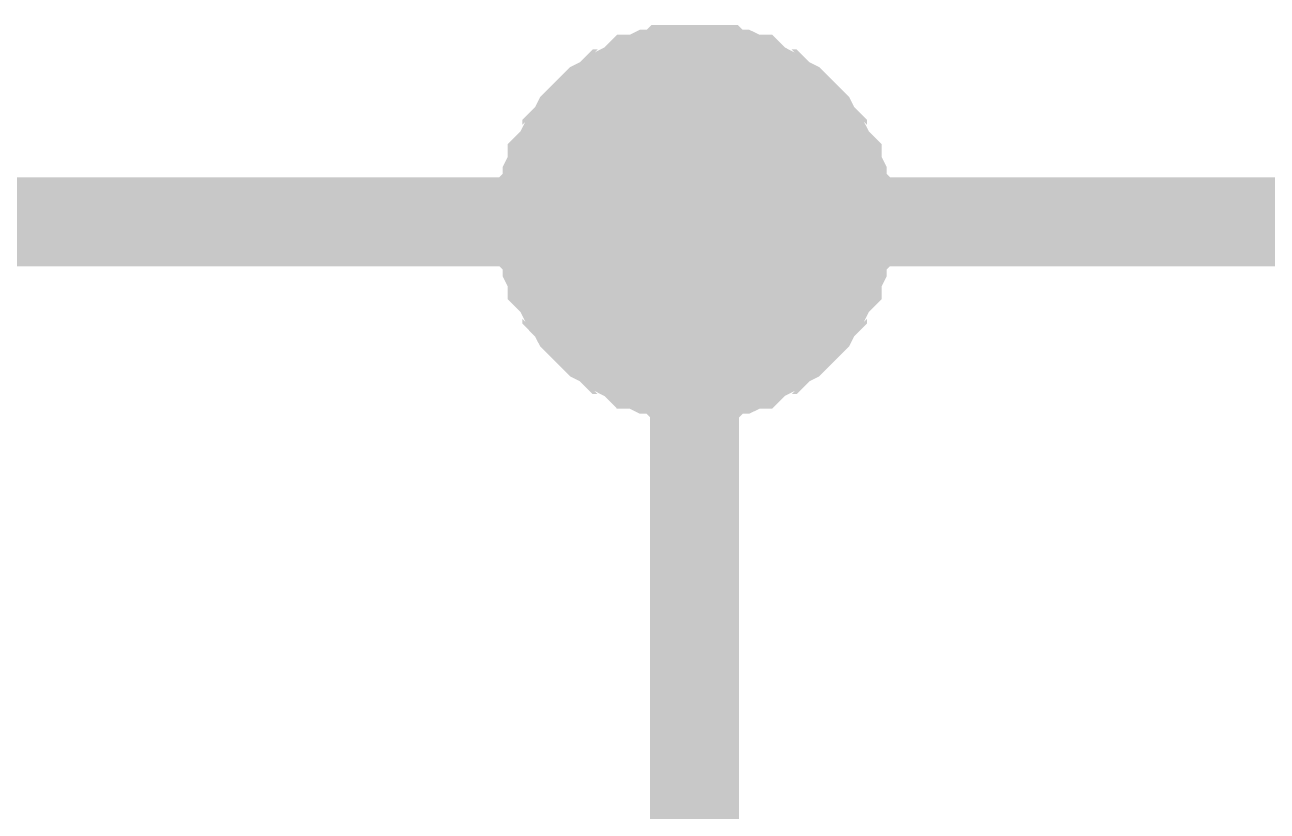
# Model space of a CAD drawing. Header units: millimetres. Extents: x -2024 to 917, y -725 to 13.
# Drawn here: x 611.002 to 615.186, y -343.279 to -340.63 of the extents above; entities that cross this region are included whole.
import ezdxf

# ---------------------------------------------------------------- set-up
doc = ezdxf.new("R2010")
doc.units = ezdxf.units.MM
doc.layers.add('Sheet', color=255, linetype='Continuous')

msp = doc.modelspace()

# ---------------------------------------------------------------- linework, layer by layer
at = {"layer": 'Sheet'}
for points, const_width in [([(612.7444, -341.2934), (612.7444, -341.2603), (612.7444, -341.2438), (612.7444, -341.2107), (612.761, -341.1941), (612.761, -341.161), (612.761, -341.1444), (612.7775, -341.1113), (612.7775, -341.0947), (612.7941, -341.0782), (612.8106, -341.0451), (612.8272, -341.0285), (612.8272, -341.0119), (612.8437, -340.9954), (612.8603, -340.9623), (612.8768, -340.9457), (612.8934, -340.9292), (612.9099, -340.9126), (612.9265, -340.896), (612.9596, -340.8795), (612.9762, -340.8629), (612.9927, -340.8629), (613.0093, -340.8464), (613.0424, -340.8298), (613.0589, -340.8132), (613.0755, -340.8132), (613.1086, -340.7967), (613.1251, -340.7967), (613.1582, -340.7967), (613.1748, -340.7801), (613.2079, -340.7801), (613.2244, -340.7801), (613.2575, -340.7801)], 0.2997), ([(612.7444, -341.2934), (612.7444, -341.2603), (612.7444, -341.2438), (612.7444, -341.2107), (612.761, -341.1941), (612.761, -341.161), (612.761, -341.1444), (612.7775, -341.1113), (612.7775, -341.0947), (612.7941, -341.0782), (612.8106, -341.0451), (612.8272, -341.0285), (612.8272, -341.0119), (612.8437, -340.9954), (612.8603, -340.9623), (612.8768, -340.9457), (612.8934, -340.9292), (612.9099, -340.9126), (612.9265, -340.896), (612.9596, -340.8795), (612.9762, -340.8629), (612.9927, -340.8629), (613.0093, -340.8464), (613.0424, -340.8298), (613.0589, -340.8132), (613.0755, -340.8132), (613.1086, -340.7967), (613.1251, -340.7967), (613.1582, -340.7967), (613.1748, -340.7801), (613.2079, -340.7801), (613.2244, -340.7801), (613.2575, -340.7801)], 0.2997), ([(612.7444, -341.2934), (612.7444, -341.2603), (612.7444, -341.2438), (612.7444, -341.2107), (612.761, -341.1941), (612.761, -341.161), (612.761, -341.1444), (612.7775, -341.1113), (612.7775, -341.0947), (612.7941, -341.0782), (612.8106, -341.0451), (612.8272, -341.0285), (612.8272, -341.0119), (612.8437, -340.9954), (612.8603, -340.9623), (612.8768, -340.9457), (612.8934, -340.9292), (612.9099, -340.9126), (612.9265, -340.896), (612.9596, -340.8795), (612.9762, -340.8629), (612.9927, -340.8629), (613.0093, -340.8464), (613.0424, -340.8298), (613.0589, -340.8132), (613.0755, -340.8132), (613.1086, -340.7967), (613.1251, -340.7967), (613.1582, -340.7967), (613.1748, -340.7801), (613.2079, -340.7801), (613.2244, -340.7801), (613.2575, -340.7801)], 0.2997), ([(612.7444, -341.2934), (612.7444, -341.2603), (612.7444, -341.2438), (612.7444, -341.2107), (612.761, -341.1941), (612.761, -341.161), (612.761, -341.1444), (612.7775, -341.1113), (612.7775, -341.0947), (612.7941, -341.0782), (612.8106, -341.0451), (612.8272, -341.0285), (612.8272, -341.0119), (612.8437, -340.9954), (612.8603, -340.9623), (612.8768, -340.9457), (612.8934, -340.9292), (612.9099, -340.9126), (612.9265, -340.896), (612.9596, -340.8795), (612.9762, -340.8629), (612.9927, -340.8629), (613.0093, -340.8464), (613.0424, -340.8298), (613.0589, -340.8132), (613.0755, -340.8132), (613.1086, -340.7967), (613.1251, -340.7967), (613.1582, -340.7967), (613.1748, -340.7801), (613.2079, -340.7801), (613.2244, -340.7801), (613.2575, -340.7801)], 0.2997), ([(612.7444, -341.2934), (612.7444, -341.2603), (612.7444, -341.2438), (612.7444, -341.2107), (612.761, -341.1941), (612.761, -341.161), (612.761, -341.1444), (612.7775, -341.1113), (612.7775, -341.0947), (612.7941, -341.0782), (612.8106, -341.0451), (612.8272, -341.0285), (612.8272, -341.0119), (612.8437, -340.9954), (612.8603, -340.9623), (612.8768, -340.9457), (612.8934, -340.9292), (612.9099, -340.9126), (612.9265, -340.896), (612.9596, -340.8795), (612.9762, -340.8629), (612.9927, -340.8629), (613.0093, -340.8464), (613.0424, -340.8298), (613.0589, -340.8132), (613.0755, -340.8132), (613.1086, -340.7967), (613.1251, -340.7967), (613.1582, -340.7967), (613.1748, -340.7801), (613.2079, -340.7801), (613.2244, -340.7801), (613.2575, -340.7801)], 0.2997), ([(613.2575, -340.7801), (613.2575, -340.7801)], 0.2997), ([(613.2575, -340.7801), (613.2906, -340.7801), (613.3072, -340.7801), (613.3403, -340.7801), (613.3568, -340.7967), (613.3899, -340.7967), (613.4065, -340.7967), (613.4396, -340.8132), (613.4561, -340.8132), (613.4727, -340.8298), (613.5058, -340.8464), (613.5223, -340.8629), (613.5389, -340.8629), (613.5554, -340.8795), (613.5885, -340.896), (613.6051, -340.9126), (613.6216, -340.9292), (613.6382, -340.9457), (613.6547, -340.9623), (613.6713, -340.9954), (613.6878, -341.0119), (613.6878, -341.0285), (613.7044, -341.0451), (613.721, -341.0782), (613.7375, -341.0947), (613.7375, -341.1113), (613.7541, -341.1444), (613.7541, -341.161), (613.7541, -341.1941), (613.7706, -341.2107), (613.7706, -341.2438), (613.7706, -341.2603), (613.7706, -341.2934)], 0.2997), ([(613.2575, -340.7801), (613.2575, -340.7801)], 0.2997), ([(613.2575, -340.7801), (613.2906, -340.7801), (613.3072, -340.7801), (613.3403, -340.7801), (613.3568, -340.7967), (613.3899, -340.7967), (613.4065, -340.7967), (613.4396, -340.8132), (613.4561, -340.8132), (613.4727, -340.8298), (613.5058, -340.8464), (613.5223, -340.8629), (613.5389, -340.8629), (613.5554, -340.8795), (613.5885, -340.896), (613.6051, -340.9126), (613.6216, -340.9292), (613.6382, -340.9457), (613.6547, -340.9623), (613.6713, -340.9954), (613.6878, -341.0119), (613.6878, -341.0285), (613.7044, -341.0451), (613.721, -341.0782), (613.7375, -341.0947), (613.7375, -341.1113), (613.7541, -341.1444), (613.7541, -341.161), (613.7541, -341.1941), (613.7706, -341.2107), (613.7706, -341.2438), (613.7706, -341.2603), (613.7706, -341.2934)], 0.2997), ([(613.2575, -340.7801), (613.2575, -340.7801)], 0.2997), ([(613.2575, -340.7801), (613.2906, -340.7801), (613.3072, -340.7801), (613.3403, -340.7801), (613.3568, -340.7967), (613.3899, -340.7967), (613.4065, -340.7967), (613.4396, -340.8132), (613.4561, -340.8132), (613.4727, -340.8298), (613.5058, -340.8464), (613.5223, -340.8629), (613.5389, -340.8629), (613.5554, -340.8795), (613.5885, -340.896), (613.6051, -340.9126), (613.6216, -340.9292), (613.6382, -340.9457), (613.6547, -340.9623), (613.6713, -340.9954), (613.6878, -341.0119), (613.6878, -341.0285), (613.7044, -341.0451), (613.721, -341.0782), (613.7375, -341.0947), (613.7375, -341.1113), (613.7541, -341.1444), (613.7541, -341.161), (613.7541, -341.1941), (613.7706, -341.2107), (613.7706, -341.2438), (613.7706, -341.2603), (613.7706, -341.2934)], 0.2997), ([(613.2575, -340.7801), (613.2575, -340.7801)], 0.2997), ([(613.2575, -340.7801), (613.2906, -340.7801), (613.3072, -340.7801), (613.3403, -340.7801), (613.3568, -340.7967), (613.3899, -340.7967), (613.4065, -340.7967), (613.4396, -340.8132), (613.4561, -340.8132), (613.4727, -340.8298), (613.5058, -340.8464), (613.5223, -340.8629), (613.5389, -340.8629), (613.5554, -340.8795), (613.5885, -340.896), (613.6051, -340.9126), (613.6216, -340.9292), (613.6382, -340.9457), (613.6547, -340.9623), (613.6713, -340.9954), (613.6878, -341.0119), (613.6878, -341.0285), (613.7044, -341.0451), (613.721, -341.0782), (613.7375, -341.0947), (613.7375, -341.1113), (613.7541, -341.1444), (613.7541, -341.161), (613.7541, -341.1941), (613.7706, -341.2107), (613.7706, -341.2438), (613.7706, -341.2603), (613.7706, -341.2934)], 0.2997), ([(613.2575, -340.7801), (613.2575, -340.7801)], 0.2997), ([(613.2575, -340.7801), (613.2906, -340.7801), (613.3072, -340.7801), (613.3403, -340.7801), (613.3568, -340.7967), (613.3899, -340.7967), (613.4065, -340.7967), (613.4396, -340.8132), (613.4561, -340.8132), (613.4727, -340.8298), (613.5058, -340.8464), (613.5223, -340.8629), (613.5389, -340.8629), (613.5554, -340.8795), (613.5885, -340.896), (613.6051, -340.9126), (613.6216, -340.9292), (613.6382, -340.9457), (613.6547, -340.9623), (613.6713, -340.9954), (613.6878, -341.0119), (613.6878, -341.0285), (613.7044, -341.0451), (613.721, -341.0782), (613.7375, -341.0947), (613.7375, -341.1113), (613.7541, -341.1444), (613.7541, -341.161), (613.7541, -341.1941), (613.7706, -341.2107), (613.7706, -341.2438), (613.7706, -341.2603), (613.7706, -341.2934)], 0.2997), ([(612.7444, -341.2934), (612.7444, -341.2603), (612.7444, -341.2438), (612.7444, -341.2107), (612.761, -341.1941), (612.761, -341.161), (612.761, -341.1444), (612.7775, -341.1113), (612.7775, -341.0947), (612.7941, -341.0782), (612.8106, -341.0451), (612.8272, -341.0285), (612.8272, -341.0119), (612.8437, -340.9954), (612.8603, -340.9623), (612.8768, -340.9457), (612.8934, -340.9292), (612.9099, -340.9126), (612.9265, -340.896), (612.9596, -340.8795), (612.9762, -340.8629), (612.9927, -340.8629), (613.0093, -340.8464), (613.0424, -340.8298), (613.0589, -340.8132), (613.0755, -340.8132), (613.1086, -340.7967), (613.1251, -340.7967), (613.1582, -340.7967), (613.1748, -340.7801), (613.2079, -340.7801), (613.2244, -340.7801), (613.2575, -340.7801)], 0.0991), ([(612.7444, -341.2934), (612.7444, -341.2603), (612.7444, -341.2438), (612.7444, -341.2107), (612.761, -341.1941), (612.761, -341.161), (612.761, -341.1444), (612.7775, -341.1113), (612.7775, -341.0947), (612.7941, -341.0782), (612.8106, -341.0451), (612.8272, -341.0285), (612.8272, -341.0119), (612.8437, -340.9954), (612.8603, -340.9623), (612.8768, -340.9457), (612.8934, -340.9292), (612.9099, -340.9126), (612.9265, -340.896), (612.9596, -340.8795), (612.9762, -340.8629), (612.9927, -340.8629), (613.0093, -340.8464), (613.0424, -340.8298), (613.0589, -340.8132), (613.0755, -340.8132), (613.1086, -340.7967), (613.1251, -340.7967), (613.1582, -340.7967), (613.1748, -340.7801), (613.2079, -340.7801), (613.2244, -340.7801), (613.2575, -340.7801)], 0.0991), ([(612.7444, -341.2934), (612.7444, -341.2603), (612.7444, -341.2438), (612.7444, -341.2107), (612.761, -341.1941), (612.761, -341.161), (612.761, -341.1444), (612.7775, -341.1113), (612.7775, -341.0947), (612.7941, -341.0782), (612.8106, -341.0451), (612.8272, -341.0285), (612.8272, -341.0119), (612.8437, -340.9954), (612.8603, -340.9623), (612.8768, -340.9457), (612.8934, -340.9292), (612.9099, -340.9126), (612.9265, -340.896), (612.9596, -340.8795), (612.9762, -340.8629), (612.9927, -340.8629), (613.0093, -340.8464), (613.0424, -340.8298), (613.0589, -340.8132), (613.0755, -340.8132), (613.1086, -340.7967), (613.1251, -340.7967), (613.1582, -340.7967), (613.1748, -340.7801), (613.2079, -340.7801), (613.2244, -340.7801), (613.2575, -340.7801)], 0.0991), ([(612.7444, -341.2934), (612.7444, -341.2603), (612.7444, -341.2438), (612.7444, -341.2107), (612.761, -341.1941), (612.761, -341.161), (612.761, -341.1444), (612.7775, -341.1113), (612.7775, -341.0947), (612.7941, -341.0782), (612.8106, -341.0451), (612.8272, -341.0285), (612.8272, -341.0119), (612.8437, -340.9954), (612.8603, -340.9623), (612.8768, -340.9457), (612.8934, -340.9292), (612.9099, -340.9126), (612.9265, -340.896), (612.9596, -340.8795), (612.9762, -340.8629), (612.9927, -340.8629), (613.0093, -340.8464), (613.0424, -340.8298), (613.0589, -340.8132), (613.0755, -340.8132), (613.1086, -340.7967), (613.1251, -340.7967), (613.1582, -340.7967), (613.1748, -340.7801), (613.2079, -340.7801), (613.2244, -340.7801), (613.2575, -340.7801)], 0.0991), ([(612.7444, -341.2934), (612.7444, -341.2603), (612.7444, -341.2438), (612.7444, -341.2107), (612.761, -341.1941), (612.761, -341.161), (612.761, -341.1444), (612.7775, -341.1113), (612.7775, -341.0947), (612.7941, -341.0782), (612.8106, -341.0451), (612.8272, -341.0285), (612.8272, -341.0119), (612.8437, -340.9954), (612.8603, -340.9623), (612.8768, -340.9457), (612.8934, -340.9292), (612.9099, -340.9126), (612.9265, -340.896), (612.9596, -340.8795), (612.9762, -340.8629), (612.9927, -340.8629), (613.0093, -340.8464), (613.0424, -340.8298), (613.0589, -340.8132), (613.0755, -340.8132), (613.1086, -340.7967), (613.1251, -340.7967), (613.1582, -340.7967), (613.1748, -340.7801), (613.2079, -340.7801), (613.2244, -340.7801), (613.2575, -340.7801)], 0.0991), ([(613.2575, -340.7801), (613.2575, -340.7801)], 0.0991), ([(613.2575, -340.7801), (613.2906, -340.7801), (613.3072, -340.7801), (613.3403, -340.7801), (613.3568, -340.7967), (613.3899, -340.7967), (613.4065, -340.7967), (613.4396, -340.8132), (613.4561, -340.8132), (613.4727, -340.8298), (613.5058, -340.8464), (613.5223, -340.8629), (613.5389, -340.8629), (613.5554, -340.8795), (613.5885, -340.896), (613.6051, -340.9126), (613.6216, -340.9292), (613.6382, -340.9457), (613.6547, -340.9623), (613.6713, -340.9954), (613.6878, -341.0119), (613.6878, -341.0285), (613.7044, -341.0451), (613.721, -341.0782), (613.7375, -341.0947), (613.7375, -341.1113), (613.7541, -341.1444), (613.7541, -341.161), (613.7541, -341.1941), (613.7706, -341.2107), (613.7706, -341.2438), (613.7706, -341.2603), (613.7706, -341.2934)], 0.0991), ([(613.2575, -340.7801), (613.2575, -340.7801)], 0.0991), ([(613.2575, -340.7801), (613.2906, -340.7801), (613.3072, -340.7801), (613.3403, -340.7801), (613.3568, -340.7967), (613.3899, -340.7967), (613.4065, -340.7967), (613.4396, -340.8132), (613.4561, -340.8132), (613.4727, -340.8298), (613.5058, -340.8464), (613.5223, -340.8629), (613.5389, -340.8629), (613.5554, -340.8795), (613.5885, -340.896), (613.6051, -340.9126), (613.6216, -340.9292), (613.6382, -340.9457), (613.6547, -340.9623), (613.6713, -340.9954), (613.6878, -341.0119), (613.6878, -341.0285), (613.7044, -341.0451), (613.721, -341.0782), (613.7375, -341.0947), (613.7375, -341.1113), (613.7541, -341.1444), (613.7541, -341.161), (613.7541, -341.1941), (613.7706, -341.2107), (613.7706, -341.2438), (613.7706, -341.2603), (613.7706, -341.2934)], 0.0991), ([(613.2575, -340.7801), (613.2575, -340.7801)], 0.0991), ([(613.2575, -340.7801), (613.2906, -340.7801), (613.3072, -340.7801), (613.3403, -340.7801), (613.3568, -340.7967), (613.3899, -340.7967), (613.4065, -340.7967), (613.4396, -340.8132), (613.4561, -340.8132), (613.4727, -340.8298), (613.5058, -340.8464), (613.5223, -340.8629), (613.5389, -340.8629), (613.5554, -340.8795), (613.5885, -340.896), (613.6051, -340.9126), (613.6216, -340.9292), (613.6382, -340.9457), (613.6547, -340.9623), (613.6713, -340.9954), (613.6878, -341.0119), (613.6878, -341.0285), (613.7044, -341.0451), (613.721, -341.0782), (613.7375, -341.0947), (613.7375, -341.1113), (613.7541, -341.1444), (613.7541, -341.161), (613.7541, -341.1941), (613.7706, -341.2107), (613.7706, -341.2438), (613.7706, -341.2603), (613.7706, -341.2934)], 0.0991), ([(613.2575, -340.7801), (613.2575, -340.7801)], 0.0991), ([(613.2575, -340.7801), (613.2906, -340.7801), (613.3072, -340.7801), (613.3403, -340.7801), (613.3568, -340.7967), (613.3899, -340.7967), (613.4065, -340.7967), (613.4396, -340.8132), (613.4561, -340.8132), (613.4727, -340.8298), (613.5058, -340.8464), (613.5223, -340.8629), (613.5389, -340.8629), (613.5554, -340.8795), (613.5885, -340.896), (613.6051, -340.9126), (613.6216, -340.9292), (613.6382, -340.9457), (613.6547, -340.9623), (613.6713, -340.9954), (613.6878, -341.0119), (613.6878, -341.0285), (613.7044, -341.0451), (613.721, -341.0782), (613.7375, -341.0947), (613.7375, -341.1113), (613.7541, -341.1444), (613.7541, -341.161), (613.7541, -341.1941), (613.7706, -341.2107), (613.7706, -341.2438), (613.7706, -341.2603), (613.7706, -341.2934)], 0.0991), ([(613.2575, -340.7801), (613.2575, -340.7801)], 0.0991), ([(613.2575, -340.7801), (613.2906, -340.7801), (613.3072, -340.7801), (613.3403, -340.7801), (613.3568, -340.7967), (613.3899, -340.7967), (613.4065, -340.7967), (613.4396, -340.8132), (613.4561, -340.8132), (613.4727, -340.8298), (613.5058, -340.8464), (613.5223, -340.8629), (613.5389, -340.8629), (613.5554, -340.8795), (613.5885, -340.896), (613.6051, -340.9126), (613.6216, -340.9292), (613.6382, -340.9457), (613.6547, -340.9623), (613.6713, -340.9954), (613.6878, -341.0119), (613.6878, -341.0285), (613.7044, -341.0451), (613.721, -341.0782), (613.7375, -341.0947), (613.7375, -341.1113), (613.7541, -341.1444), (613.7541, -341.161), (613.7541, -341.1941), (613.7706, -341.2107), (613.7706, -341.2438), (613.7706, -341.2603), (613.7706, -341.2934)], 0.0991), ([(609.517, -341.2934), (613.2575, -341.2934), (613.2575, -345.0358), (613.2575, -348.7946), (613.2575, -352.5369), (613.2575, -356.2958)], 0.2997), ([(613.2575, -341.8068), (613.2244, -341.8068), (613.2079, -341.8068), (613.1748, -341.8068), (613.1582, -341.7902), (613.1251, -341.7902), (613.1086, -341.7902), (613.0755, -341.7737), (613.0589, -341.7737), (613.0424, -341.7571), (613.0093, -341.7405), (612.9927, -341.724), (612.9762, -341.724), (612.9596, -341.7074), (612.9265, -341.6909), (612.9099, -341.6743), (612.8934, -341.6577), (612.8768, -341.6412), (612.8603, -341.6246), (612.8437, -341.5915), (612.8272, -341.5749), (612.8272, -341.5584), (612.8106, -341.5418), (612.7941, -341.5087), (612.7775, -341.4922), (612.7775, -341.4756), (612.761, -341.4425), (612.761, -341.4259), (612.761, -341.3928), (612.7444, -341.3762), (612.7444, -341.3431), (612.7444, -341.3266), (612.7444, -341.2934)], 0.2997), ([(612.7444, -341.2934), (612.7444, -341.2934)], 0.2997), ([(613.2575, -341.8068), (613.2244, -341.8068), (613.2079, -341.8068), (613.1748, -341.8068), (613.1582, -341.7902), (613.1251, -341.7902), (613.1086, -341.7902), (613.0755, -341.7737), (613.0589, -341.7737), (613.0424, -341.7571), (613.0093, -341.7405), (612.9927, -341.724), (612.9762, -341.724), (612.9596, -341.7074), (612.9265, -341.6909), (612.9099, -341.6743), (612.8934, -341.6577), (612.8768, -341.6412), (612.8603, -341.6246), (612.8437, -341.5915), (612.8272, -341.5749), (612.8272, -341.5584), (612.8106, -341.5418), (612.7941, -341.5087), (612.7775, -341.4922), (612.7775, -341.4756), (612.761, -341.4425), (612.761, -341.4259), (612.761, -341.3928), (612.7444, -341.3762), (612.7444, -341.3431), (612.7444, -341.3266), (612.7444, -341.2934)], 0.2997), ([(612.7444, -341.2934), (612.7444, -341.2934)], 0.2997), ([(613.2575, -341.8068), (613.2244, -341.8068), (613.2079, -341.8068), (613.1748, -341.8068), (613.1582, -341.7902), (613.1251, -341.7902), (613.1086, -341.7902), (613.0755, -341.7737), (613.0589, -341.7737), (613.0424, -341.7571), (613.0093, -341.7405), (612.9927, -341.724), (612.9762, -341.724), (612.9596, -341.7074), (612.9265, -341.6909), (612.9099, -341.6743), (612.8934, -341.6577), (612.8768, -341.6412), (612.8603, -341.6246), (612.8437, -341.5915), (612.8272, -341.5749), (612.8272, -341.5584), (612.8106, -341.5418), (612.7941, -341.5087), (612.7775, -341.4922), (612.7775, -341.4756), (612.761, -341.4425), (612.761, -341.4259), (612.761, -341.3928), (612.7444, -341.3762), (612.7444, -341.3431), (612.7444, -341.3266), (612.7444, -341.2934)], 0.2997), ([(612.7444, -341.2934), (612.7444, -341.2934)], 0.2997), ([(613.2575, -341.8068), (613.2244, -341.8068), (613.2079, -341.8068), (613.1748, -341.8068), (613.1582, -341.7902), (613.1251, -341.7902), (613.1086, -341.7902), (613.0755, -341.7737), (613.0589, -341.7737), (613.0424, -341.7571), (613.0093, -341.7405), (612.9927, -341.724), (612.9762, -341.724), (612.9596, -341.7074), (612.9265, -341.6909), (612.9099, -341.6743), (612.8934, -341.6577), (612.8768, -341.6412), (612.8603, -341.6246), (612.8437, -341.5915), (612.8272, -341.5749), (612.8272, -341.5584), (612.8106, -341.5418), (612.7941, -341.5087), (612.7775, -341.4922), (612.7775, -341.4756), (612.761, -341.4425), (612.761, -341.4259), (612.761, -341.3928), (612.7444, -341.3762), (612.7444, -341.3431), (612.7444, -341.3266), (612.7444, -341.2934)], 0.2997), ([(612.7444, -341.2934), (612.7444, -341.2934)], 0.2997), ([(613.2575, -341.8068), (613.2244, -341.8068), (613.2079, -341.8068), (613.1748, -341.8068), (613.1582, -341.7902), (613.1251, -341.7902), (613.1086, -341.7902), (613.0755, -341.7737), (613.0589, -341.7737), (613.0424, -341.7571), (613.0093, -341.7405), (612.9927, -341.724), (612.9762, -341.724), (612.9596, -341.7074), (612.9265, -341.6909), (612.9099, -341.6743), (612.8934, -341.6577), (612.8768, -341.6412), (612.8603, -341.6246), (612.8437, -341.5915), (612.8272, -341.5749), (612.8272, -341.5584), (612.8106, -341.5418), (612.7941, -341.5087), (612.7775, -341.4922), (612.7775, -341.4756), (612.761, -341.4425), (612.761, -341.4259), (612.761, -341.3928), (612.7444, -341.3762), (612.7444, -341.3431), (612.7444, -341.3266), (612.7444, -341.2934)], 0.2997), ([(612.7444, -341.2934), (612.7444, -341.2934)], 0.2997), ([(613.7706, -341.2934), (613.7706, -341.3266), (613.7706, -341.3431), (613.7706, -341.3762), (613.7541, -341.3928), (613.7541, -341.4259), (613.7541, -341.4425), (613.7375, -341.4756), (613.7375, -341.4922), (613.721, -341.5087), (613.7044, -341.5418), (613.6878, -341.5584), (613.6878, -341.5749), (613.6713, -341.5915), (613.6547, -341.6246), (613.6382, -341.6412), (613.6216, -341.6577), (613.6051, -341.6743), (613.5885, -341.6909), (613.5554, -341.7074), (613.5389, -341.724), (613.5223, -341.724), (613.5058, -341.7405), (613.4727, -341.7571), (613.4561, -341.7737), (613.4396, -341.7737), (613.4065, -341.7902), (613.3899, -341.7902), (613.3568, -341.7902), (613.3403, -341.8068), (613.3072, -341.8068), (613.2906, -341.8068), (613.2575, -341.8068)], 0.2997), ([(615.7567, -341.2934), (613.2575, -341.2934)], 0.2997), ([(613.7706, -341.2934), (613.7706, -341.3266), (613.7706, -341.3431), (613.7706, -341.3762), (613.7541, -341.3928), (613.7541, -341.4259), (613.7541, -341.4425), (613.7375, -341.4756), (613.7375, -341.4922), (613.721, -341.5087), (613.7044, -341.5418), (613.6878, -341.5584), (613.6878, -341.5749), (613.6713, -341.5915), (613.6547, -341.6246), (613.6382, -341.6412), (613.6216, -341.6577), (613.6051, -341.6743), (613.5885, -341.6909), (613.5554, -341.7074), (613.5389, -341.724), (613.5223, -341.724), (613.5058, -341.7405), (613.4727, -341.7571), (613.4561, -341.7737), (613.4396, -341.7737), (613.4065, -341.7902), (613.3899, -341.7902), (613.3568, -341.7902), (613.3403, -341.8068), (613.3072, -341.8068), (613.2906, -341.8068), (613.2575, -341.8068)], 0.2997), ([(613.7706, -341.2934), (613.7706, -341.3266), (613.7706, -341.3431), (613.7706, -341.3762), (613.7541, -341.3928), (613.7541, -341.4259), (613.7541, -341.4425), (613.7375, -341.4756), (613.7375, -341.4922), (613.721, -341.5087), (613.7044, -341.5418), (613.6878, -341.5584), (613.6878, -341.5749), (613.6713, -341.5915), (613.6547, -341.6246), (613.6382, -341.6412), (613.6216, -341.6577), (613.6051, -341.6743), (613.5885, -341.6909), (613.5554, -341.7074), (613.5389, -341.724), (613.5223, -341.724), (613.5058, -341.7405), (613.4727, -341.7571), (613.4561, -341.7737), (613.4396, -341.7737), (613.4065, -341.7902), (613.3899, -341.7902), (613.3568, -341.7902), (613.3403, -341.8068), (613.3072, -341.8068), (613.2906, -341.8068), (613.2575, -341.8068)], 0.2997), ([(613.7706, -341.2934), (613.7706, -341.3266), (613.7706, -341.3431), (613.7706, -341.3762), (613.7541, -341.3928), (613.7541, -341.4259), (613.7541, -341.4425), (613.7375, -341.4756), (613.7375, -341.4922), (613.721, -341.5087), (613.7044, -341.5418), (613.6878, -341.5584), (613.6878, -341.5749), (613.6713, -341.5915), (613.6547, -341.6246), (613.6382, -341.6412), (613.6216, -341.6577), (613.6051, -341.6743), (613.5885, -341.6909), (613.5554, -341.7074), (613.5389, -341.724), (613.5223, -341.724), (613.5058, -341.7405), (613.4727, -341.7571), (613.4561, -341.7737), (613.4396, -341.7737), (613.4065, -341.7902), (613.3899, -341.7902), (613.3568, -341.7902), (613.3403, -341.8068), (613.3072, -341.8068), (613.2906, -341.8068), (613.2575, -341.8068)], 0.2997), ([(613.7706, -341.2934), (613.7706, -341.3266), (613.7706, -341.3431), (613.7706, -341.3762), (613.7541, -341.3928), (613.7541, -341.4259), (613.7541, -341.4425), (613.7375, -341.4756), (613.7375, -341.4922), (613.721, -341.5087), (613.7044, -341.5418), (613.6878, -341.5584), (613.6878, -341.5749), (613.6713, -341.5915), (613.6547, -341.6246), (613.6382, -341.6412), (613.6216, -341.6577), (613.6051, -341.6743), (613.5885, -341.6909), (613.5554, -341.7074), (613.5389, -341.724), (613.5223, -341.724), (613.5058, -341.7405), (613.4727, -341.7571), (613.4561, -341.7737), (613.4396, -341.7737), (613.4065, -341.7902), (613.3899, -341.7902), (613.3568, -341.7902), (613.3403, -341.8068), (613.3072, -341.8068), (613.2906, -341.8068), (613.2575, -341.8068)], 0.2997), ([(613.7706, -341.2934), (613.7706, -341.2934), (613.7706, -341.2934), (613.7706, -341.2934), (613.7706, -341.2934), (613.7706, -341.2934), (613.7706, -341.2934), (613.7706, -341.2934), (613.7706, -341.2934), (613.7706, -341.2934), (613.7706, -341.2934), (613.7706, -341.2934), (613.7706, -341.2934), (613.7706, -341.2934), (613.7706, -341.2934), (613.7706, -341.2934), (613.7706, -341.2934), (613.7706, -341.2934), (613.7706, -341.2934), (613.7706, -341.2934), (613.7706, -341.2934), (613.7706, -341.2934), (613.7706, -341.2934), (613.7706, -341.2934), (613.7706, -341.2934), (613.7706, -341.2934), (613.7706, -341.2934), (613.7706, -341.2934), (613.7706, -341.2934), (613.7706, -341.2934), (613.7706, -341.2934), (613.7706, -341.2934), (613.7706, -341.2934)], 0.2997), ([(613.7706, -341.2934), (613.7706, -341.2934)], 0.2997), ([(613.7706, -341.2934), (613.7706, -341.2934), (613.7706, -341.2934), (613.7706, -341.2934), (613.7706, -341.2934), (613.7706, -341.2934), (613.7706, -341.2934), (613.7706, -341.2934), (613.7706, -341.2934), (613.7706, -341.2934), (613.7706, -341.2934), (613.7706, -341.2934), (613.7706, -341.2934), (613.7706, -341.2934), (613.7706, -341.2934), (613.7706, -341.2934), (613.7706, -341.2934), (613.7706, -341.2934), (613.7706, -341.2934), (613.7706, -341.2934), (613.7706, -341.2934), (613.7706, -341.2934), (613.7706, -341.2934), (613.7706, -341.2934), (613.7706, -341.2934), (613.7706, -341.2934), (613.7706, -341.2934), (613.7706, -341.2934), (613.7706, -341.2934), (613.7706, -341.2934), (613.7706, -341.2934), (613.7706, -341.2934), (613.7706, -341.2934)], 0.2997), ([(613.7706, -341.2934), (613.7706, -341.2934)], 0.2997), ([(613.7706, -341.2934), (613.7706, -341.2934), (613.7706, -341.2934), (613.7706, -341.2934), (613.7706, -341.2934), (613.7706, -341.2934), (613.7706, -341.2934), (613.7706, -341.2934), (613.7706, -341.2934), (613.7706, -341.2934), (613.7706, -341.2934), (613.7706, -341.2934), (613.7706, -341.2934), (613.7706, -341.2934), (613.7706, -341.2934), (613.7706, -341.2934), (613.7706, -341.2934), (613.7706, -341.2934), (613.7706, -341.2934), (613.7706, -341.2934), (613.7706, -341.2934), (613.7706, -341.2934), (613.7706, -341.2934), (613.7706, -341.2934), (613.7706, -341.2934), (613.7706, -341.2934), (613.7706, -341.2934), (613.7706, -341.2934), (613.7706, -341.2934), (613.7706, -341.2934), (613.7706, -341.2934), (613.7706, -341.2934), (613.7706, -341.2934)], 0.2997), ([(613.7706, -341.2934), (613.7706, -341.2934)], 0.2997), ([(613.7706, -341.2934), (613.7706, -341.2934), (613.7706, -341.2934), (613.7706, -341.2934), (613.7706, -341.2934), (613.7706, -341.2934), (613.7706, -341.2934), (613.7706, -341.2934), (613.7706, -341.2934), (613.7706, -341.2934), (613.7706, -341.2934), (613.7706, -341.2934), (613.7706, -341.2934), (613.7706, -341.2934), (613.7706, -341.2934), (613.7706, -341.2934), (613.7706, -341.2934), (613.7706, -341.2934), (613.7706, -341.2934), (613.7706, -341.2934), (613.7706, -341.2934), (613.7706, -341.2934), (613.7706, -341.2934), (613.7706, -341.2934), (613.7706, -341.2934), (613.7706, -341.2934), (613.7706, -341.2934), (613.7706, -341.2934), (613.7706, -341.2934), (613.7706, -341.2934), (613.7706, -341.2934), (613.7706, -341.2934), (613.7706, -341.2934)], 0.2997), ([(613.7706, -341.2934), (613.7706, -341.2934)], 0.2997), ([(613.7706, -341.2934), (613.7706, -341.2934), (613.7706, -341.2934), (613.7706, -341.2934), (613.7706, -341.2934), (613.7706, -341.2934), (613.7706, -341.2934), (613.7706, -341.2934), (613.7706, -341.2934), (613.7706, -341.2934), (613.7706, -341.2934), (613.7706, -341.2934), (613.7706, -341.2934), (613.7706, -341.2934), (613.7706, -341.2934), (613.7706, -341.2934), (613.7706, -341.2934), (613.7706, -341.2934), (613.7706, -341.2934), (613.7706, -341.2934), (613.7706, -341.2934), (613.7706, -341.2934), (613.7706, -341.2934), (613.7706, -341.2934), (613.7706, -341.2934), (613.7706, -341.2934), (613.7706, -341.2934), (613.7706, -341.2934), (613.7706, -341.2934), (613.7706, -341.2934), (613.7706, -341.2934), (613.7706, -341.2934), (613.7706, -341.2934)], 0.2997), ([(613.7706, -341.2934), (613.7706, -341.2934)], 0.2997), ([(613.2575, -341.8068), (613.2244, -341.8068), (613.2079, -341.8068), (613.1748, -341.8068), (613.1582, -341.7902), (613.1251, -341.7902), (613.1086, -341.7902), (613.0755, -341.7737), (613.0589, -341.7737), (613.0424, -341.7571), (613.0093, -341.7405), (612.9927, -341.724), (612.9762, -341.724), (612.9596, -341.7074), (612.9265, -341.6909), (612.9099, -341.6743), (612.8934, -341.6577), (612.8768, -341.6412), (612.8603, -341.6246), (612.8437, -341.5915), (612.8272, -341.5749), (612.8272, -341.5584), (612.8106, -341.5418), (612.7941, -341.5087), (612.7775, -341.4922), (612.7775, -341.4756), (612.761, -341.4425), (612.761, -341.4259), (612.761, -341.3928), (612.7444, -341.3762), (612.7444, -341.3431), (612.7444, -341.3266), (612.7444, -341.2934)], 0.0991), ([(612.7444, -341.2934), (612.7444, -341.2934)], 0.0991), ([(613.2575, -341.8068), (613.2244, -341.8068), (613.2079, -341.8068), (613.1748, -341.8068), (613.1582, -341.7902), (613.1251, -341.7902), (613.1086, -341.7902), (613.0755, -341.7737), (613.0589, -341.7737), (613.0424, -341.7571), (613.0093, -341.7405), (612.9927, -341.724), (612.9762, -341.724), (612.9596, -341.7074), (612.9265, -341.6909), (612.9099, -341.6743), (612.8934, -341.6577), (612.8768, -341.6412), (612.8603, -341.6246), (612.8437, -341.5915), (612.8272, -341.5749), (612.8272, -341.5584), (612.8106, -341.5418), (612.7941, -341.5087), (612.7775, -341.4922), (612.7775, -341.4756), (612.761, -341.4425), (612.761, -341.4259), (612.761, -341.3928), (612.7444, -341.3762), (612.7444, -341.3431), (612.7444, -341.3266), (612.7444, -341.2934)], 0.0991), ([(612.7444, -341.2934), (612.7444, -341.2934)], 0.0991), ([(613.2575, -341.8068), (613.2244, -341.8068), (613.2079, -341.8068), (613.1748, -341.8068), (613.1582, -341.7902), (613.1251, -341.7902), (613.1086, -341.7902), (613.0755, -341.7737), (613.0589, -341.7737), (613.0424, -341.7571), (613.0093, -341.7405), (612.9927, -341.724), (612.9762, -341.724), (612.9596, -341.7074), (612.9265, -341.6909), (612.9099, -341.6743), (612.8934, -341.6577), (612.8768, -341.6412), (612.8603, -341.6246), (612.8437, -341.5915), (612.8272, -341.5749), (612.8272, -341.5584), (612.8106, -341.5418), (612.7941, -341.5087), (612.7775, -341.4922), (612.7775, -341.4756), (612.761, -341.4425), (612.761, -341.4259), (612.761, -341.3928), (612.7444, -341.3762), (612.7444, -341.3431), (612.7444, -341.3266), (612.7444, -341.2934)], 0.0991), ([(612.7444, -341.2934), (612.7444, -341.2934)], 0.0991), ([(613.2575, -341.8068), (613.2244, -341.8068), (613.2079, -341.8068), (613.1748, -341.8068), (613.1582, -341.7902), (613.1251, -341.7902), (613.1086, -341.7902), (613.0755, -341.7737), (613.0589, -341.7737), (613.0424, -341.7571), (613.0093, -341.7405), (612.9927, -341.724), (612.9762, -341.724), (612.9596, -341.7074), (612.9265, -341.6909), (612.9099, -341.6743), (612.8934, -341.6577), (612.8768, -341.6412), (612.8603, -341.6246), (612.8437, -341.5915), (612.8272, -341.5749), (612.8272, -341.5584), (612.8106, -341.5418), (612.7941, -341.5087), (612.7775, -341.4922), (612.7775, -341.4756), (612.761, -341.4425), (612.761, -341.4259), (612.761, -341.3928), (612.7444, -341.3762), (612.7444, -341.3431), (612.7444, -341.3266), (612.7444, -341.2934)], 0.0991), ([(612.7444, -341.2934), (612.7444, -341.2934)], 0.0991), ([(613.2575, -341.8068), (613.2244, -341.8068), (613.2079, -341.8068), (613.1748, -341.8068), (613.1582, -341.7902), (613.1251, -341.7902), (613.1086, -341.7902), (613.0755, -341.7737), (613.0589, -341.7737), (613.0424, -341.7571), (613.0093, -341.7405), (612.9927, -341.724), (612.9762, -341.724), (612.9596, -341.7074), (612.9265, -341.6909), (612.9099, -341.6743), (612.8934, -341.6577), (612.8768, -341.6412), (612.8603, -341.6246), (612.8437, -341.5915), (612.8272, -341.5749), (612.8272, -341.5584), (612.8106, -341.5418), (612.7941, -341.5087), (612.7775, -341.4922), (612.7775, -341.4756), (612.761, -341.4425), (612.761, -341.4259), (612.761, -341.3928), (612.7444, -341.3762), (612.7444, -341.3431), (612.7444, -341.3266), (612.7444, -341.2934)], 0.0991), ([(612.7444, -341.2934), (612.7444, -341.2934)], 0.0991), ([(613.7706, -341.2934), (613.7706, -341.3266), (613.7706, -341.3431), (613.7706, -341.3762), (613.7541, -341.3928), (613.7541, -341.4259), (613.7541, -341.4425), (613.7375, -341.4756), (613.7375, -341.4922), (613.721, -341.5087), (613.7044, -341.5418), (613.6878, -341.5584), (613.6878, -341.5749), (613.6713, -341.5915), (613.6547, -341.6246), (613.6382, -341.6412), (613.6216, -341.6577), (613.6051, -341.6743), (613.5885, -341.6909), (613.5554, -341.7074), (613.5389, -341.724), (613.5223, -341.724), (613.5058, -341.7405), (613.4727, -341.7571), (613.4561, -341.7737), (613.4396, -341.7737), (613.4065, -341.7902), (613.3899, -341.7902), (613.3568, -341.7902), (613.3403, -341.8068), (613.3072, -341.8068), (613.2906, -341.8068), (613.2575, -341.8068)], 0.0991), ([(613.7706, -341.2934), (613.7706, -341.3266), (613.7706, -341.3431), (613.7706, -341.3762), (613.7541, -341.3928), (613.7541, -341.4259), (613.7541, -341.4425), (613.7375, -341.4756), (613.7375, -341.4922), (613.721, -341.5087), (613.7044, -341.5418), (613.6878, -341.5584), (613.6878, -341.5749), (613.6713, -341.5915), (613.6547, -341.6246), (613.6382, -341.6412), (613.6216, -341.6577), (613.6051, -341.6743), (613.5885, -341.6909), (613.5554, -341.7074), (613.5389, -341.724), (613.5223, -341.724), (613.5058, -341.7405), (613.4727, -341.7571), (613.4561, -341.7737), (613.4396, -341.7737), (613.4065, -341.7902), (613.3899, -341.7902), (613.3568, -341.7902), (613.3403, -341.8068), (613.3072, -341.8068), (613.2906, -341.8068), (613.2575, -341.8068)], 0.0991), ([(613.7706, -341.2934), (613.7706, -341.3266), (613.7706, -341.3431), (613.7706, -341.3762), (613.7541, -341.3928), (613.7541, -341.4259), (613.7541, -341.4425), (613.7375, -341.4756), (613.7375, -341.4922), (613.721, -341.5087), (613.7044, -341.5418), (613.6878, -341.5584), (613.6878, -341.5749), (613.6713, -341.5915), (613.6547, -341.6246), (613.6382, -341.6412), (613.6216, -341.6577), (613.6051, -341.6743), (613.5885, -341.6909), (613.5554, -341.7074), (613.5389, -341.724), (613.5223, -341.724), (613.5058, -341.7405), (613.4727, -341.7571), (613.4561, -341.7737), (613.4396, -341.7737), (613.4065, -341.7902), (613.3899, -341.7902), (613.3568, -341.7902), (613.3403, -341.8068), (613.3072, -341.8068), (613.2906, -341.8068), (613.2575, -341.8068)], 0.0991), ([(613.7706, -341.2934), (613.7706, -341.3266), (613.7706, -341.3431), (613.7706, -341.3762), (613.7541, -341.3928), (613.7541, -341.4259), (613.7541, -341.4425), (613.7375, -341.4756), (613.7375, -341.4922), (613.721, -341.5087), (613.7044, -341.5418), (613.6878, -341.5584), (613.6878, -341.5749), (613.6713, -341.5915), (613.6547, -341.6246), (613.6382, -341.6412), (613.6216, -341.6577), (613.6051, -341.6743), (613.5885, -341.6909), (613.5554, -341.7074), (613.5389, -341.724), (613.5223, -341.724), (613.5058, -341.7405), (613.4727, -341.7571), (613.4561, -341.7737), (613.4396, -341.7737), (613.4065, -341.7902), (613.3899, -341.7902), (613.3568, -341.7902), (613.3403, -341.8068), (613.3072, -341.8068), (613.2906, -341.8068), (613.2575, -341.8068)], 0.0991), ([(613.7706, -341.2934), (613.7706, -341.3266), (613.7706, -341.3431), (613.7706, -341.3762), (613.7541, -341.3928), (613.7541, -341.4259), (613.7541, -341.4425), (613.7375, -341.4756), (613.7375, -341.4922), (613.721, -341.5087), (613.7044, -341.5418), (613.6878, -341.5584), (613.6878, -341.5749), (613.6713, -341.5915), (613.6547, -341.6246), (613.6382, -341.6412), (613.6216, -341.6577), (613.6051, -341.6743), (613.5885, -341.6909), (613.5554, -341.7074), (613.5389, -341.724), (613.5223, -341.724), (613.5058, -341.7405), (613.4727, -341.7571), (613.4561, -341.7737), (613.4396, -341.7737), (613.4065, -341.7902), (613.3899, -341.7902), (613.3568, -341.7902), (613.3403, -341.8068), (613.3072, -341.8068), (613.2906, -341.8068), (613.2575, -341.8068)], 0.0991), ([(613.7706, -341.2934), (613.7706, -341.2934), (613.7706, -341.2934), (613.7706, -341.2934), (613.7706, -341.2934), (613.7706, -341.2934), (613.7706, -341.2934), (613.7706, -341.2934), (613.7706, -341.2934), (613.7706, -341.2934), (613.7706, -341.2934), (613.7706, -341.2934), (613.7706, -341.2934), (613.7706, -341.2934), (613.7706, -341.2934), (613.7706, -341.2934), (613.7706, -341.2934), (613.7706, -341.2934), (613.7706, -341.2934), (613.7706, -341.2934), (613.7706, -341.2934), (613.7706, -341.2934), (613.7706, -341.2934), (613.7706, -341.2934), (613.7706, -341.2934), (613.7706, -341.2934), (613.7706, -341.2934), (613.7706, -341.2934), (613.7706, -341.2934), (613.7706, -341.2934), (613.7706, -341.2934), (613.7706, -341.2934), (613.7706, -341.2934)], 0.0991), ([(613.7706, -341.2934), (613.7706, -341.2934)], 0.0991), ([(613.7706, -341.2934), (613.7706, -341.2934), (613.7706, -341.2934), (613.7706, -341.2934), (613.7706, -341.2934), (613.7706, -341.2934), (613.7706, -341.2934), (613.7706, -341.2934), (613.7706, -341.2934), (613.7706, -341.2934), (613.7706, -341.2934), (613.7706, -341.2934), (613.7706, -341.2934), (613.7706, -341.2934), (613.7706, -341.2934), (613.7706, -341.2934), (613.7706, -341.2934), (613.7706, -341.2934), (613.7706, -341.2934), (613.7706, -341.2934), (613.7706, -341.2934), (613.7706, -341.2934), (613.7706, -341.2934), (613.7706, -341.2934), (613.7706, -341.2934), (613.7706, -341.2934), (613.7706, -341.2934), (613.7706, -341.2934), (613.7706, -341.2934), (613.7706, -341.2934), (613.7706, -341.2934), (613.7706, -341.2934), (613.7706, -341.2934)], 0.0991), ([(613.7706, -341.2934), (613.7706, -341.2934)], 0.0991), ([(613.7706, -341.2934), (613.7706, -341.2934), (613.7706, -341.2934), (613.7706, -341.2934), (613.7706, -341.2934), (613.7706, -341.2934), (613.7706, -341.2934), (613.7706, -341.2934), (613.7706, -341.2934), (613.7706, -341.2934), (613.7706, -341.2934), (613.7706, -341.2934), (613.7706, -341.2934), (613.7706, -341.2934), (613.7706, -341.2934), (613.7706, -341.2934), (613.7706, -341.2934), (613.7706, -341.2934), (613.7706, -341.2934), (613.7706, -341.2934), (613.7706, -341.2934), (613.7706, -341.2934), (613.7706, -341.2934), (613.7706, -341.2934), (613.7706, -341.2934), (613.7706, -341.2934), (613.7706, -341.2934), (613.7706, -341.2934), (613.7706, -341.2934), (613.7706, -341.2934), (613.7706, -341.2934), (613.7706, -341.2934), (613.7706, -341.2934)], 0.0991), ([(613.7706, -341.2934), (613.7706, -341.2934)], 0.0991), ([(613.7706, -341.2934), (613.7706, -341.2934), (613.7706, -341.2934), (613.7706, -341.2934), (613.7706, -341.2934), (613.7706, -341.2934), (613.7706, -341.2934), (613.7706, -341.2934), (613.7706, -341.2934), (613.7706, -341.2934), (613.7706, -341.2934), (613.7706, -341.2934), (613.7706, -341.2934), (613.7706, -341.2934), (613.7706, -341.2934), (613.7706, -341.2934), (613.7706, -341.2934), (613.7706, -341.2934), (613.7706, -341.2934), (613.7706, -341.2934), (613.7706, -341.2934), (613.7706, -341.2934), (613.7706, -341.2934), (613.7706, -341.2934), (613.7706, -341.2934), (613.7706, -341.2934), (613.7706, -341.2934), (613.7706, -341.2934), (613.7706, -341.2934), (613.7706, -341.2934), (613.7706, -341.2934), (613.7706, -341.2934), (613.7706, -341.2934)], 0.0991), ([(613.7706, -341.2934), (613.7706, -341.2934)], 0.0991), ([(613.7706, -341.2934), (613.7706, -341.2934), (613.7706, -341.2934), (613.7706, -341.2934), (613.7706, -341.2934), (613.7706, -341.2934), (613.7706, -341.2934), (613.7706, -341.2934), (613.7706, -341.2934), (613.7706, -341.2934), (613.7706, -341.2934), (613.7706, -341.2934), (613.7706, -341.2934), (613.7706, -341.2934), (613.7706, -341.2934), (613.7706, -341.2934), (613.7706, -341.2934), (613.7706, -341.2934), (613.7706, -341.2934), (613.7706, -341.2934), (613.7706, -341.2934), (613.7706, -341.2934), (613.7706, -341.2934), (613.7706, -341.2934), (613.7706, -341.2934), (613.7706, -341.2934), (613.7706, -341.2934), (613.7706, -341.2934), (613.7706, -341.2934), (613.7706, -341.2934), (613.7706, -341.2934), (613.7706, -341.2934), (613.7706, -341.2934)], 0.0991), ([(613.7706, -341.2934), (613.7706, -341.2934)], 0.0991)]:
    msp.add_lwpolyline(points, dxfattribs=dict(at, const_width=const_width))
at = {"layer": 'Sheet', "const_width": 0.508}
msp.add_lwpolyline([(612.9389, -341.2857, 1), (613.4469, -341.2857, 1)], format="xyb", close=True, dxfattribs=at)

doc.saveas('drawing.dxf')
